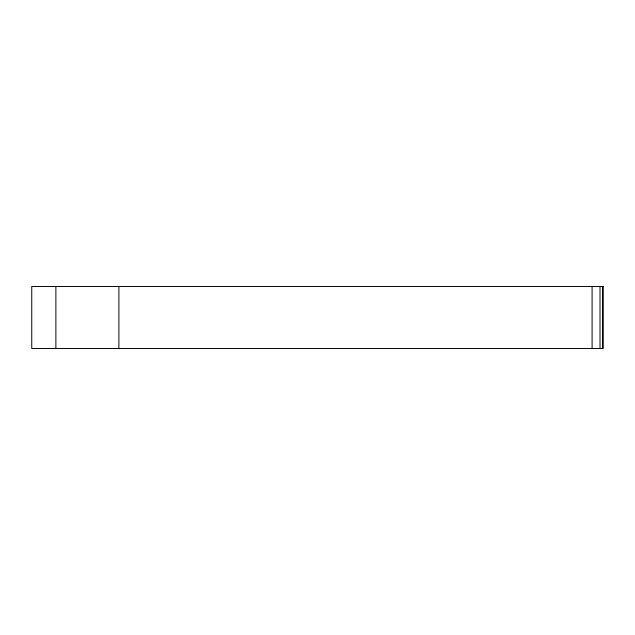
<?xml version="1.0" encoding="UTF-8"?>
<svg xmlns="http://www.w3.org/2000/svg" width="635" height="635" viewBox="0 0 635 635"><rect width="100%" height="100%" fill="white"/><g stroke="black" fill="none" stroke-linecap="round" stroke-linejoin="round"><path stroke-width="0.95" d="M602.528 286.48L602.528 348.52M600.011 286.48L600.011 348.52M592.09 286.48L592.09 348.52M118.896 286.48L118.896 348.52M55.88 286.48L55.88 348.52M603.25 286.48L31.75 286.48L31.75 348.52L603.25 348.52L603.25 286.48"/></g></svg>
